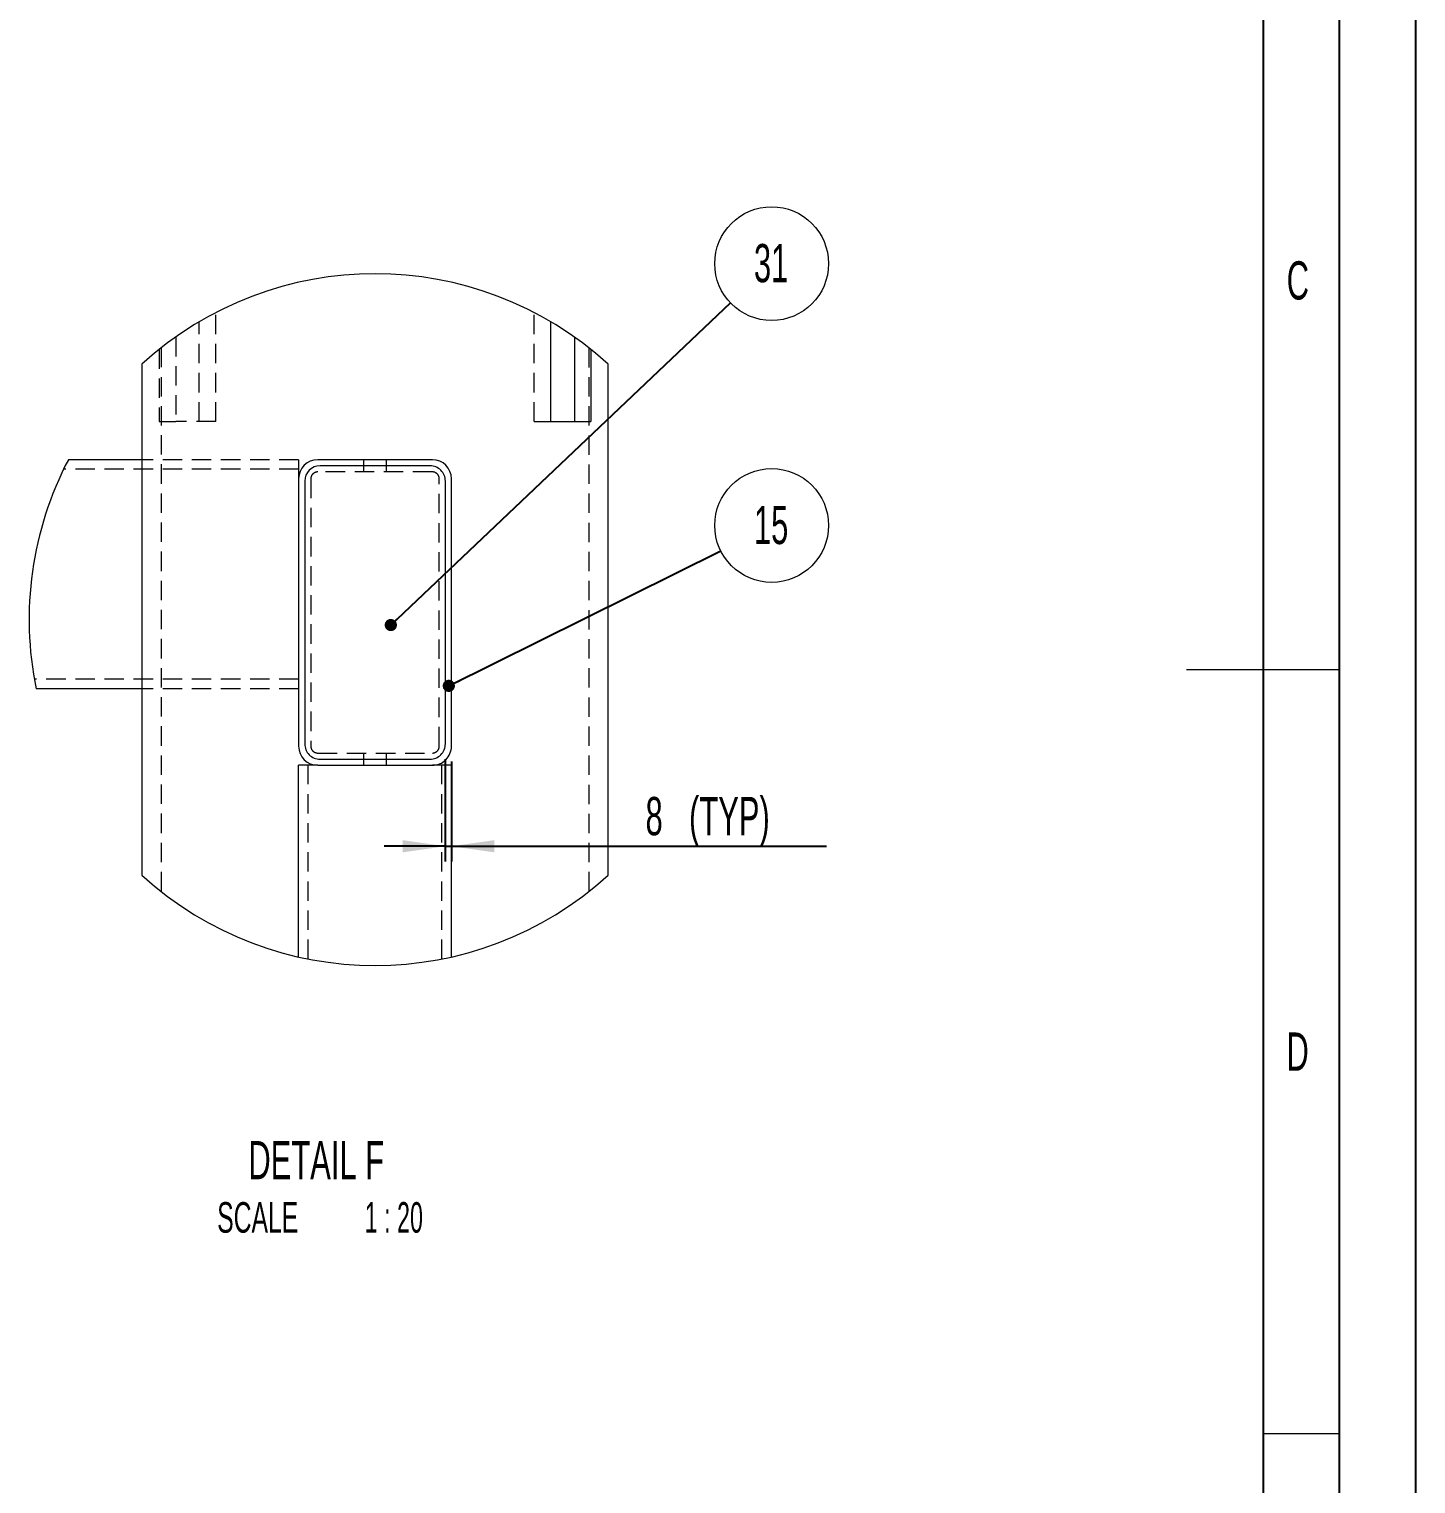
# Paper-space layout 'Sheet2' of a CAD drawing. Header units: millimetres. Extents: x 0 to 420, y 0 to 300.
# Drawn here: x 329.3 to 420, y 95.2 to 190.4 of the extents above; entities that cross this region are included whole.
import ezdxf

# ---------------------------------------------------------------- set-up
doc = ezdxf.new("R2010")
doc.units = ezdxf.units.MM
doc.linetypes.add('HIDDEN', pattern=[1.905, 1.27, -0.635])
doc.layers.add('BORDER', color=7, linetype='Continuous')
doc.layers.add('DIMS', color=7, linetype='Continuous')
doc.styles.add('SLDTEXTSTYLE0', font='TXT', dxfattribs={"width": 0.605})
doc.styles.add('SLDTEXTSTYLE2', font='TXT', dxfattribs={"width": 0.57})
doc.dimstyles.new('SLDDIMSTYLE0', dxfattribs={"dimtxt": 0.18, "dimasz": 0.8, "dimexe": 0, "dimexo": 0.0625, "dimgap": 0, "dimtad": 0, "dimtih": 1, "dimtoh": 1, "dimdec": 0, "dimrnd": 1e-09, "dimzin": 0, "dimdsep": 46, "dimtxsty": 'Standard', "dimblk1": 'DOT', "dimblk2": 'DOT', "dimsah": 1, "dimcen": 0.09, "dimadec": 0, "dimazin": 0, "dimtfac": 0.8, "dimtdec": 0, "dimtofl": 0, "dimtmove": 0, "dimatfit": 3, "dimldrblk": 'DOT', "dimfxl": 1, "dimfrac": 2, "dimtolj": 1, "dimtzin": 0, "dimarcsym": 0})
doc.dimstyles.new('SLDDIMSTYLE7', dxfattribs={"dimtxt": 2.5, "dimasz": 2.8, "dimexe": 0, "dimexo": 0.0625, "dimtad": 1, "dimdec": 0, "dimlfac": 20, "dimrnd": 1e-09, "dimzin": 12, "dimdsep": 46, "dimtxsty": 'SLDTEXTSTYLE0', "dimsah": 1, "dimcen": 0.09, "dimadec": 0, "dimazin": 3, "dimtfac": 1, "dimtdec": 0, "dimtmove": 0, "dimatfit": 0, "dimfxl": 1, "dimfrac": 2, "dimtolj": 1, "dimtzin": 12, "dimarcsym": 0})

# ---------------------------------------------------------------- blocks, each defined once
blk = doc.blocks.new('_D_35')
at = {"layer": 'DIMS', "transparency": 16777216}
for p, q in [((356.497, 142.639), (356.497, 135.94)), ((356.897, 142.489), (356.897, 135.94)), ((356.497, 136.94), (352.497, 136.94)), ((356.497, 136.94), (356.897, 136.94)), ((356.897, 136.94), (381.426, 136.94))]:
    blk.add_line(p, q, dxfattribs=at)
for points in [[(356.497, 136.94), (353.697, 137.34), (353.697, 136.54)], [(356.897, 136.94), (359.697, 136.54), (359.697, 137.34)]]:
    blk.add_solid(points, dxfattribs=at)
at = {"layer": 'DIMS', "transparency": 16777216, "char_height": 2.5, "attachment_point": 1, "style": 'SLDTEXTSTYLE0'}
for s, insert in [('8', (369.596, 140.163)), ('(TYP)', (372.444, 140.163))]:
    blk.add_mtext(s, dxfattribs=dict(at, insert=insert))
blk = doc.blocks.new('SW_NOTE_0_224')
at = {"color": 0, "linetype": 'Continuous', "lineweight": 0}
blk.add_circle((2.7, 2.563), 3.723, dxfattribs=at)
at = {"color": 0, "linetype": 'Continuous', "lineweight": 0, "insert": (2.666, 3.847), "char_height": 2.5, "attachment_point": 2, "style": 'SLDTEXTSTYLE0'}
blk.add_mtext('31', dxfattribs=at)
blk = doc.blocks.new('_Dot')
at = {"color": 0, "linetype": 'ByBlock', "lineweight": -2}
blk.add_line((-0.5, 0), (-1, 0), dxfattribs=at)
at = {"color": 0, "linetype": 'ByBlock', "const_width": 0.5}
blk.add_lwpolyline([(-0.25, 0, 1), (0.25, 0, 1)], format="xyb", close=True, dxfattribs=at)
blk = doc.blocks.new('SW_NOTE_0_225')
at = {"color": 0, "linetype": 'Continuous', "lineweight": 0}
blk.add_circle((3.334, 1.657), 3.723, dxfattribs=at)
at = {"color": 0, "linetype": 'Continuous', "lineweight": 0, "insert": (3.3, 2.941), "char_height": 2.5, "attachment_point": 2, "style": 'SLDTEXTSTYLE0'}
blk.add_mtext('15', dxfattribs=at)

psp = doc.layouts.new('Sheet2')

# ---------------------------------------------------------------- linework, layer by layer
at = {"color": 7, "linetype": 'HIDDEN', "lineweight": 18}
for p, q in [((341.4770567, 164.7389079), (341.4770567, 171.8620802)), ((362.3179161, 164.7389079), (362.3179161, 171.8620802)), ((340.3965914, 164.7389079), (340.3965914, 171.2637688)), ((337.8974878, 169.554248), (337.8974878, 133.9846994)), ((338.8561451, 170.268705), (338.8561451, 164.7389079)), ((365.897485, 133.9846994), (365.897485, 169.554248)), ((337.7757036, 169.4577004), (337.7757036, 164.7389079)), ((337.7757036, 164.7389079), (338.8561451, 164.7389079)), ((341.4770567, 164.7389079), (338.8561451, 164.7389079)), ((362.3179161, 164.7389079), (363.3983814, 164.7389079)), ((346.8974793, 162.2388984), (336.6474831, 162.2388984)), ((346.8974793, 162.2388984), (346.8974793, 160.9888936)), ((351.1474812, 162.2389103), (351.1474812, 161.4389087)), ((352.6474917, 161.4389087), (352.6474917, 162.2389103)), ((346.8974793, 161.613896), (331.5164768, 161.613896)), ((347.6974928, 160.9889055), (347.6974928, 143.4889103)), ((355.6474888, 161.4389087), (348.147484, 161.4389087)), ((356.09748, 143.4889103), (356.09748, 160.9889055)), ((346.8974793, 147.8638972), (329.602977, 147.8638972)), ((346.8974793, 147.2389008), (336.6474831, 147.2389008)), ((348.147484, 143.0389072), (355.6474888, 143.0389072)), ((351.1474812, 143.0389072), (351.1474812, 142.2389115)), ((352.6474917, 142.2389115), (352.6474917, 143.0389072)), ((347.5224936, 129.5623208), (347.5224936, 142.2389115)), ((356.2724793, 129.5623208), (356.2724793, 142.2389115))]:
    psp.add_line(p, q, dxfattribs=at)
at = {"color": 7, "linetype": 'Continuous', "lineweight": 18}
for p, q in [((363.3983814, 164.7389079), (363.3983814, 171.2637688)), ((364.9388277, 170.268705), (364.9388277, 164.7389079)), ((366.0192692, 169.4577004), (366.0192692, 164.7389079)), ((336.6474831, 168.4947754), (336.6474831, 135.0441779)), ((367.1474897, 135.0441779), (367.1474897, 168.4947754)), ((363.3983814, 164.7389079), (366.0192692, 164.7389079)), ((336.6474831, 162.2388984), (331.8303549, 162.2388984)), ((355.6474888, 162.2389103), (348.147484, 162.2389103)), ((346.8974793, 160.9889055), (346.8974793, 143.4889103)), ((355.4974758, 161.8389035), (348.297497, 161.8389035)), ((356.8974936, 143.4889103), (356.8974936, 160.9889055)), ((347.2974741, 160.8389045), (347.2974741, 143.6389114)), ((356.4974749, 143.6389114), (356.4974749, 160.8389045)), ((336.6474831, 147.2389008), (329.7215426, 147.2389008)), ((346.8974793, 129.6946431), (346.8974793, 142.2389115)), ((348.147484, 142.2389115), (346.8974793, 142.2389115)), ((348.147484, 142.2389115), (355.6474888, 142.2389115)), ((348.297497, 142.6389123), (355.4974758, 142.6389123)), ((356.8974936, 142.2389115), (355.6474888, 142.2389115)), ((356.8974936, 129.6946431), (356.8974936, 142.2389115))]:
    psp.add_line(p, q, dxfattribs=at)
for centre, radius, start, end in [((351.8974864, 151.7694644), 22.6340149, 47.641694053, 132.358305947), ((351.8976494, 151.7694522), 22.6341691, 152.448190827, 191.54656408), ((348.1474859, 160.9889036), 1.2500067, 90.000087596, 179.999912404), ((355.6474652, 160.9888819), 1.2500284, 0.001081184, 89.998918816), ((348.2975003, 160.8388774), 1.0000262, 90.000188257, 179.998445721), ((355.4975087, 160.8389373), 0.9999662, 359.998118551, 90.001881449), ((348.1475076, 143.4889399), 1.2500284, 180.001354396, 269.998918811), ((348.2974842, 143.6389224), 1.0000101, 180.000632804, 270.000733219), ((355.4974867, 143.6389005), 0.9999882, 269.999375678, 0.000624322), ((355.6474977, 143.4889073), 1.2499958, 269.9995908, 0.000135992), ((351.8974864, 151.7694632), 22.6339959, 227.641650324, 312.358349676)]:
    psp.add_arc(centre, radius, start, end, dxfattribs=at)
at = {"color": 7, "linetype": 'HIDDEN', "lineweight": 18}
for centre, radius, start, end in [((348.1474786, 160.9889229), 0.4499858, 89.999309628, 180.002208201), ((355.6474942, 160.9889229), 0.4499858, 359.997791799, 90.000690372), ((348.1474888, 143.4889031), 0.449996, 179.999087334, 269.999394837), ((355.647484, 143.4889031), 0.449996, 270.000605163, 0.000912666)]:
    psp.add_arc(centre, radius, start, end, dxfattribs=at)
at = {"layer": 'BORDER'}
for p, q in [((420, 0), (420, 297)), ((415, 5), (415, 292))]:
    psp.add_line(p, q, dxfattribs=at)
at = {"layer": 'BORDER', "lineweight": 25}
psp.add_line((410, 287), (410, 10), dxfattribs=at)
at = {"layer": 'BORDER', "color": 7, "linetype": 'Continuous', "lineweight": 18}
for p, q in [((405, 148.5), (415, 148.5)), ((410, 98.5), (415, 98.5))]:
    psp.add_line(p, q, dxfattribs=at)

# ---------------------------------------------------------------- block references
at = {"color": 7, "linetype": 'Continuous', "lineweight": 0}
for name, p in [('SW_NOTE_0_224', (375.147602, 172.506233)), ('SW_NOTE_0_225', (374.5136078, 156.2755713))]:
    psp.add_blockref(name, p, dxfattribs=at)

# ---------------------------------------------------------------- texts
at = {"layer": 'BORDER', "char_height": 2.5, "attachment_point": 1, "style": 'SLDTEXTSTYLE0'}
for s, insert in [('C', (411.5468506, 175.2205752)), ('D', (411.5308475, 124.7519666))]:
    psp.add_mtext(s, dxfattribs=dict(at, insert=insert))
at = {"layer": 'DIMS', "attachment_point": 2}
for s, insert, char_height, style in [('DETAIL F', (348.0501099, 117.6491749), 2.5, 'SLDTEXTSTYLE0'), ('SCALE', (344.2225053, 113.6504742), 2, 'SLDTEXTSTYLE0'), ('1 : 20', (353.1259773, 113.6504742), 2, 'SLDTEXTSTYLE2')]:
    psp.add_mtext(s, dxfattribs=dict(at, insert=insert, char_height=char_height, style=style))

# ---------------------------------------------------------------- dimensions: what is measured, and where the dimension line sits
at = {"layer": 'DIMS'}
dim = psp.add_linear_dim(base=(356.8974859, 136.9400092), p1=(356.4974859, 143.6389093), p2=(356.8974859, 143.4889093), text='<> (TYP)', dimstyle='SLDDIMSTYLE7', dxfattribs=at)
dim.commit()
dim.dimension.update_dxf_attribs({"geometry": '_D_35', "text_midpoint": (375.5113932, 136.9400092), "dimtype": 160})

# ---------------------------------------------------------------- leaders
at = {"color": 7, "linetype": 'Continuous', "lineweight": 0}
for points in [[(352.9300522, 151.4165709), (375.147602, 172.506233)], [(356.7241527, 147.4367085), (374.5136078, 156.2755713)]]:
    psp.add_leader(points, dimstyle='SLDDIMSTYLE0', dxfattribs=at)

doc.saveas('drawing.dxf')
